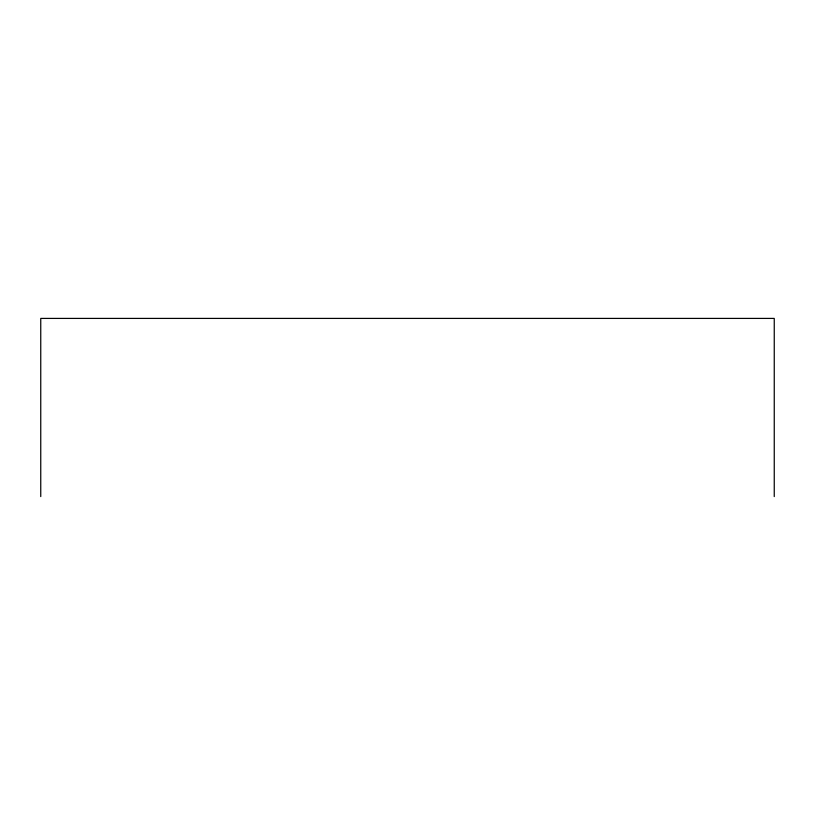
<?xml version="1.0" encoding="UTF-8"?>
<svg xmlns="http://www.w3.org/2000/svg" width="815" height="815" viewBox="0 0 815 815"><rect width="100%" height="100%" fill="white"/><g stroke="black" fill="none" stroke-linecap="round" stroke-linejoin="round"><path stroke-width="1.22" d="M774.25 496.59L774.25 318.41L40.75 318.41L40.75 496.59"/></g></svg>
